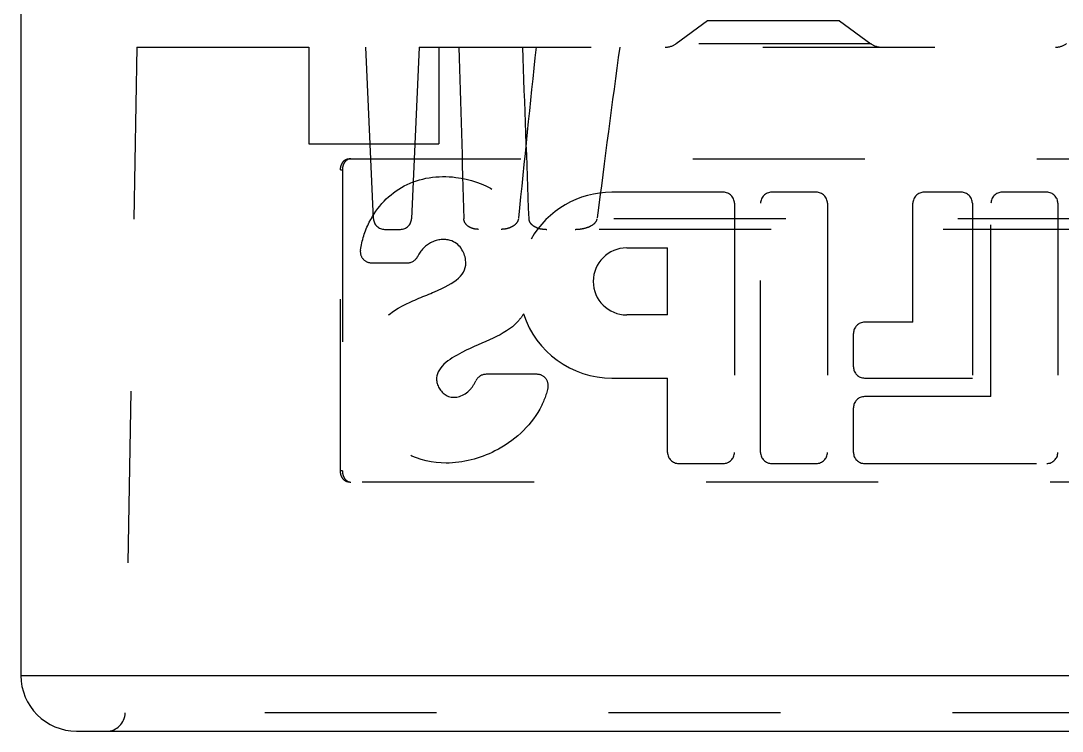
# Model space of a CAD drawing. Header units: millimetres. Extents: x 0 to 841, y 0 to 594.
# Drawn here: x 280.98 to 308.99, y 305.66 to 324.77 of the extents above; entities that cross this region are included whole.
import ezdxf

# ---------------------------------------------------------------- set-up
doc = ezdxf.new("R2010")
doc.units = ezdxf.units.MM
doc.header["$LTSCALE"] = 46.255
doc.linetypes.add('HIDDEN', pattern=[0.2, 0.1, -0.1])
doc.layers.get('0').update_dxf_attribs({"linetype": 'CONTINUOUS'})
doc.layers.add('DEFAULT_2', color=8, linetype='HIDDEN')

msp = doc.modelspace()

# ---------------------------------------------------------------- linework, layer by layer
at = {"color": 7, "linetype": 'Continuous'}
for p, q in [((280.979, 325.561), (280.979, 307.161)), ((280.979, 307.161), (331.979, 307.161)), ((282.479, 305.661), (330.479, 305.661))]:
    msp.add_line(p, q, dxfattribs=at)
msp.add_arc((282.479, 307.161), 1.5, 180, 270, dxfattribs=at)
at = {"layer": 'DEFAULT_2', "color": 8, "linetype": 'HIDDEN'}
for p, q in [((299.455, 324.771), (298.61, 324.156)), ((303.002, 324.771), (299.455, 324.771)), ((303.002, 324.771), (303.847, 324.156)), ((303.847, 324.156), (298.61, 324.156)), ((284.1, 324.061), (283.787, 306.152)), ((284.1, 324.061), (290.265, 324.061)), ((288.729, 324.061), (288.729, 321.461)), ((290.466, 319.448), (290.265, 324.061)), ((291.693, 324.061), (291.491, 319.448)), ((291.693, 324.061), (322.765, 324.061)), ((292.229, 324.061), (292.229, 321.461)), ((288.729, 321.461), (292.229, 321.461)), ((289.809, 321.061), (322.544, 321.061)), ((289.579, 312.661), (289.579, 320.761)), ((289.579, 320.761), (289.63, 320.761)), ((289.63, 320.761), (289.63, 312.661)), ((299.879, 320.161), (296.879, 320.161)), ((302.379, 320.161), (301.179, 320.161)), ((306.279, 320.161), (305.279, 320.161)), ((308.579, 320.161), (307.379, 320.161)), ((300.179, 319.861), (300.179, 313.161)), ((300.879, 313.161), (300.879, 319.861)), ((302.679, 319.861), (302.679, 313.161)), ((304.979, 316.661), (304.979, 319.861)), ((306.579, 319.861), (306.579, 315.161)), ((307.079, 314.661), (307.079, 319.861)), ((308.879, 319.861), (308.879, 313.161)), ((320.06, 319.448), (292.897, 319.448)), ((290.766, 319.161), (291.192, 319.161)), ((319.665, 319.161), (293.293, 319.161)), ((297.279, 318.661), (298.379, 318.661)), ((298.379, 316.861), (298.379, 318.661)), ((290.412, 318.261), (291.382, 318.261)), ((298.379, 316.861), (297.279, 316.861)), ((304.979, 316.661), (303.679, 316.661)), ((303.379, 315.461), (303.379, 316.361)), ((294.867, 315.261), (293.494, 315.261)), ((296.879, 315.161), (298.379, 315.161)), ((298.379, 313.161), (298.379, 315.161)), ((303.679, 315.161), (306.579, 315.161)), ((307.079, 314.661), (303.679, 314.661)), ((303.379, 313.161), (303.379, 314.361)), ((289.63, 312.661), (289.579, 312.661)), ((298.679, 312.861), (299.879, 312.861)), ((301.179, 312.861), (302.379, 312.861)), ((303.679, 312.861), (308.579, 312.861)), ((322.544, 312.361), (289.809, 312.361)), ((329.17, 306.152), (283.787, 306.152))]:
    msp.add_line(p, q, dxfattribs=at)
for centre, radius, start, end in [((298.316, 324.561), 0.5, 270, 306.0274), ((304.141, 324.561), 0.5, 233.9726, 270), ((308.816, 324.561), 0.5, 270, 306.0274), ((296.879, 317.661), 2.5, 90, 150.4161), ((299.879, 319.861), 0.3, 0, 90), ((301.179, 319.861), 0.3, 90, 180), ((302.379, 319.861), 0.3, 0, 90), ((305.279, 319.861), 0.3, 90, 180), ((306.279, 319.861), 0.3, 0, 90), ((307.379, 319.861), 0.3, 90, 180), ((308.579, 319.861), 0.3, 0, 90), ((290.766, 319.461), 0.3, 182.5, 270), ((291.192, 319.461), 0.3, 270, 357.5), ((290.412, 318.561), 0.3, 171.7492, 270), ((297.279, 317.761), 0.9, 90, 270), ((291.382, 318.561), 0.3, 270, 333.2924), ((296.879, 317.661), 2.5, 198.0843, 270), ((303.679, 316.361), 0.3, 90, 180), ((303.679, 315.461), 0.3, 180, 270), ((293.494, 314.961), 0.3, 90, 155.4935), ((294.867, 314.961), 0.3, 346.3986, 90), ((303.679, 314.361), 0.3, 90, 180), ((298.679, 313.161), 0.3, 180, 270), ((299.879, 313.161), 0.3, 270, 360), ((301.179, 313.161), 0.3, 180, 270), ((302.379, 313.161), 0.3, 270, 360), ((303.679, 313.161), 0.3, 180, 270), ((308.579, 313.161), 0.3, 270, 360), ((283.287, 306.161), 0.5, 270, 359)]:
    msp.add_arc(centre, radius, start, end, dxfattribs=at)
for centre, major_axis, start_param, end_param in [((306.479, 562.301), (0, 417.314), -4.104798, -4.09127), ((306.479, -440.898), (0, 818.38), 0.363317, 0.378861), ((306.479, 595.014), (0, 404.236), -3.977794, -3.962307), ((306.479, -473.611), (0, 831.458), 0.286054, 0.305101)]:
    msp.add_ellipse(centre, major_axis=major_axis, ratio=0.04002, start_param=start_param, end_param=end_param, dxfattribs=at)
for points, knots in [([(289.579, 320.761), (289.579, 320.8), (289.59, 320.876), (289.639, 320.975), (289.715, 321.043), (289.779, 321.061), (289.809, 321.061)], [0, 0, 0, 0, 0.281733, 0.545277, 0.782312, 1, 1, 1, 1]), ([(289.86, 321.061), (289.83, 321.061), (289.766, 321.043), (289.69, 320.975), (289.641, 320.876), (289.63, 320.8), (289.63, 320.761)], [0, 0, 0, 0, 0.217608, 0.454664, 0.718231, 1, 1, 1, 1]), ([(290.116, 318.604), (290.153, 318.862), (290.378, 319.564), (291.222, 320.484), (293.002, 320.724), (294.294, 319.971), (294.654, 319.073), (294.705, 318.895)], [0, 0, 0, 0, 0.123068, 0.3404, 0.563223, 0.917002, 1, 1, 1, 1]), ([(293.293, 319.161), (293.251, 319.161), (293.166, 319.17), (293.043, 319.216), (292.935, 319.304), (292.899, 319.398), (292.897, 319.448)], [0, 0, 0, 0, 0.235411, 0.473951, 0.724595, 1, 1, 1, 1]), ([(294.365, 319.448), (294.36, 319.395), (294.305, 319.299), (294.178, 319.216), (294.041, 319.17), (293.947, 319.161), (293.901, 319.161)], [0, 0, 0, 0, 0.269271, 0.521053, 0.762973, 1, 1, 1, 1]), ([(294.643, 319.448), (294.644, 319.419), (294.659, 319.364), (294.724, 319.279), (294.836, 319.21), (294.981, 319.169), (295.081, 319.161), (295.131, 319.161)], [0, 0, 0, 0, 0.137128, 0.26794, 0.515956, 0.758359, 1, 1, 1, 1]), ([(295.891, 319.161), (295.948, 319.161), (296.062, 319.169), (296.23, 319.212), (296.389, 319.286), (296.476, 319.388), (296.483, 319.448)], [0, 0, 0, 0, 0.24356, 0.489853, 0.741019, 1, 1, 1, 1]), ([(295.159, 314.89), (295.111, 314.692), (294.834, 313.988), (293.901, 313.147), (292.112, 312.669), (290.375, 313.512), (289.818, 315.657), (290.651, 316.918), (292.482, 317.608), (293.18, 318.046), (292.706, 318.936), (291.991, 318.871), (291.737, 318.599), (291.65, 318.426)], [0, 0, 0, 0, 0.044489, 0.165513, 0.261754, 0.420942, 0.558496, 0.711921, 0.766124, 0.877603, 0.933177, 0.96564, 1, 1, 1, 1]), ([(294.502, 316.885), (294.455, 316.809), (294.081, 316.311), (293.109, 316.08), (291.952, 315.305), (292.423, 314.549), (292.952, 314.672), (293.173, 314.98), (293.221, 315.085)], [0, 0, 0, 0, 0.064588, 0.460757, 0.69463, 0.812678, 0.946646, 1, 1, 1, 1]), ([(289.809, 312.361), (289.779, 312.361), (289.715, 312.378), (289.639, 312.447), (289.59, 312.545), (289.579, 312.622), (289.579, 312.661)], [0, 0, 0, 0, 0.217684, 0.454726, 0.718275, 1, 1, 1, 1]), ([(289.63, 312.661), (289.63, 312.622), (289.641, 312.545), (289.69, 312.447), (289.766, 312.378), (289.83, 312.361), (289.86, 312.361)], [0, 0, 0, 0, 0.281814, 0.545393, 0.782421, 1, 1, 1, 1])]:
    msp.add_open_spline(points, degree=3, knots=knots, dxfattribs=at)

doc.saveas('drawing.dxf')
